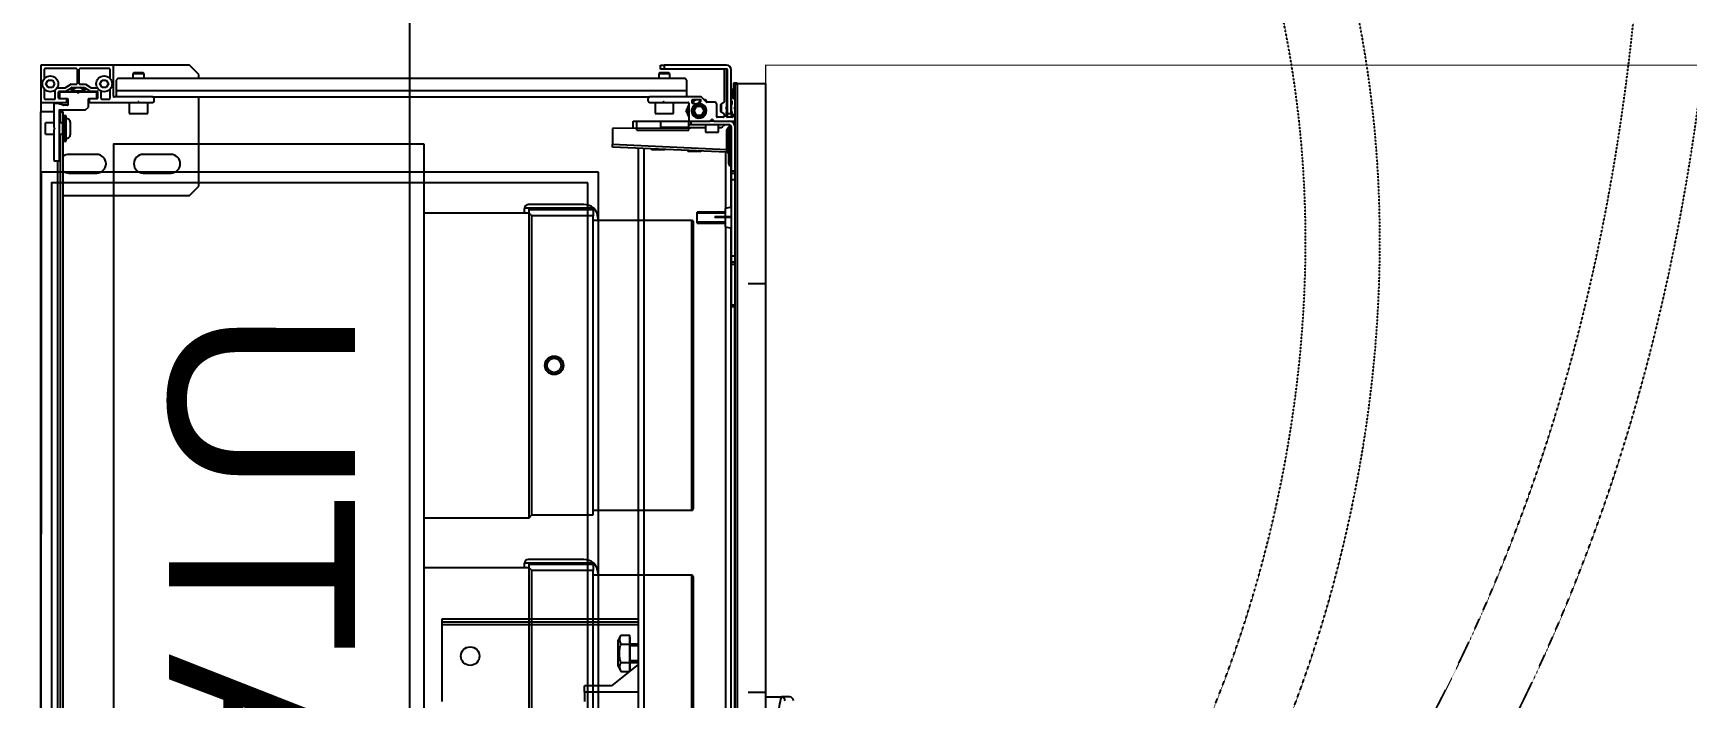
# Model space of a CAD drawing. Extents: x -2795338 to 3769695, y -3516596 to 3048438.
# Drawn here: x 483602 to 484492, y -339682 to -339324 of the extents above; entities that cross this region are included whole.
import ezdxf
from ezdxf import colors
from ezdxf.entities.mleader import LeaderData, LeaderLine
from ezdxf.math import Vec2, Vec3

# ---------------------------------------------------------------- set-up
doc = ezdxf.new("R2010")
doc.units = 0
doc.linetypes.add('prlm_ef', pattern=[0.165, 0.1, -0.065])
doc.linetypes.add('prlm_gaz', pattern=[36, 24, -3, 0, -3, 0, -3, 0, -3])
doc.layers.add('_GAZELEC-BOITE INCORPO', color=36, linetype='Continuous', lineweight=18)
doc.layers.add('_GAZELEC-RESERVATION', color=1, linetype='Continuous', lineweight=18)
for name, color, linetype in [('_GAZELEC-EAU CHAUDE', 1, 'Continuous'), ('prlm-CHAUFF', 30, 'Continuous'), ('prlm-EAU-EF', 161, 'Continuous'), ('prlm-GAZ', 20, 'Continuous'), ('prlm-MOD', 64, 'Continuous')]:
    doc.layers.add(name, color=color, linetype=linetype)
doc.layers.add('prlm-xpoly', color=7, linetype='Continuous', plot=False)
doc.styles.add('ISO', font='isocp2.shx')
doc.styles.get("Standard").update_dxf_attribs({"font": 'arial.ttf'})
doc.dimstyles.new('200', dxfattribs={"dimtxt": 200, "dimasz": 25, "dimexe": 50, "dimexo": 50, "dimgap": 20, "dimtad": 1, "dimdec": 0, "dimlfac": 0.1, "dimdsep": 46, "dimtxsty": 'ISO', "dimblk1": 'DOTBLANK', "dimblk2": 'DOTBLANK', "dimsah": 1, "dimcen": 25, "dimclrd": 80, "dimclre": 80, "dimadec": 0, "dimazin": 0, "dimtfac": 1, "dimtdec": 0, "dimtmove": 0, "dimatfit": 3, "dimldrblk": 'DOTBLANK', "dimfxl": 50, "dimtolj": 1, "dimtzin": 0, "dimarcsym": 0})

# ---------------------------------------------------------------- blocks, each defined once
blk = doc.blocks.new('C 90.MTI900_Alu_390')
at = {"layer": 'prlm-MOD', "color": 1, "linetype": 'Continuous'}
for p, q in [((-4.225, 0), (4.225, 0)), ((4.278, 0), (4.225, 0)), ((4.225, -0.07), (4.225, 0)), ((4.472, 0), (4.278, 0)), ((4.475, 0), (4.472, 0)), ((4.475, -0.003), (4.475, 0)), ((3.96, -0.073), (3.96, -0.097)), ((4.13, -0.07), (3.963, -0.07)), ((4.105, -0.025), (4.165, -0.025)), ((4.105, -0.025), (4.105, -0.07)), ((4.135, -0.075), (4.13, -0.07)), ((4.14, -0.07), (4.135, -0.075)), ((4.267, -0.07), (4.14, -0.07)), ((4.165, -0.07), (4.165, -0.025)), ((4.27, -0.0895), (4.27, -0.073)), ((4.275, -0.003), (4.275, -0.137)), ((4.293, -0.021), (4.293, -0.074)), ((4.3467, -0.018), (4.296, -0.018)), ((4.296, -0.077), (4.3306, -0.077)), ((4.353, -0.0864), (4.353, -0.1286)), ((4.355, -0.0385), (4.375, -0.0269)), ((4.355, -0.0615), (4.355, -0.0385)), ((4.375, -0.0731), (4.355, -0.0615)), ((4.375, -0.0269), (4.395, -0.0385)), ((4.395, -0.0615), (4.375, -0.0731)), ((4.395, -0.0385), (4.395, -0.0615)), ((4.454, -0.018), (4.4033, -0.018)), ((4.457, -0.191), (4.457, -0.021)), ((4.475, -0.387), (4.475, -0.003)), ((-4.105, -0.105), (4.105, -0.105)), ((-4.1, -0.12), (4.1, -0.12)), ((-3.96, -0.09), (3.96, -0.09)), ((3.775, -0.12), (3.775, -0.8)), ((3.895, -0.15), (3.895, -0.3)), ((3.963, -0.1), (4.229, -0.1)), ((3.995, -0.3), (3.995, -0.15)), ((4.067, -0.12), (4.067, -0.125)), ((4.067, -0.125), (4.203, -0.125)), ((4.067, -0.125), (4.067, -0.135)), ((4.067, -0.135), (4.203, -0.135)), ((4.105, -0.115), (4.095, -0.125)), ((4.1025, -0.158), (4.1675, -0.158)), ((4.105, -0.1), (4.105, -0.115)), ((4.165, -0.115), (4.105, -0.115)), ((4.165, -0.115), (4.165, -0.1)), ((4.165, -0.105), (4.225, -0.105)), ((4.175, -0.125), (4.165, -0.115)), ((4.17, -0.12), (4.225, -0.12)), ((4.203, -0.125), (4.203, -0.12)), ((4.203, -0.135), (4.203, -0.125)), ((4.225, -0.105), (4.225, -0.1)), ((4.225, -0.105), (4.225, -0.12)), ((4.235, -0.1), (4.235, -0.24)), ((4.26, -0.142), (4.26, -0.1205)), ((4.2602, -0.1195), (4.2698, -0.0905)), ((4.292, -0.145), (4.263, -0.145)), ((4.278, -0.14), (4.292, -0.14)), ((4.295, -0.137), (4.295, -0.098)), ((4.295, -0.137), (4.295, -0.142)), ((4.298, -0.095), (4.332, -0.095)), ((4.327, -0.1), (4.298, -0.1)), ((4.33, -0.195), (4.33, -0.103)), ((4.3377, -0.16), (4.33, -0.16)), ((4.33, -0.1677), (4.3421, -0.1677)), ((4.335, -0.098), (4.335, -0.1341)), ((4.3355, -0.1358), (4.3545, -0.1642)), ((4.3377, -0.16), (4.3377, -0.24)), ((4.355, -0.19), (4.3377, -0.16)), ((4.3535, -0.1303), (4.3725, -0.1588)), ((4.355, -0.1659), (4.355, -0.2341)), ((4.373, -0.1605), (4.373, -0.191)), ((4.235, -0.24), (4.25, -0.255)), ((4.25, -0.255), (4.292, -0.255)), ((4.275, -0.263), (4.275, -0.52)), ((4.292, -0.26), (4.278, -0.26)), ((4.295, -0.258), (4.295, -0.263)), ((4.295, -0.302), (4.295, -0.263)), ((4.33, -0.195), (4.325, -0.2)), ((4.325, -0.2), (4.33, -0.205)), ((4.33, -0.297), (4.33, -0.205)), ((4.33, -0.2323), (4.3421, -0.2323)), ((4.33, -0.24), (4.3377, -0.24)), ((4.3545, -0.2358), (4.335, -0.265)), ((4.335, -0.265), (4.335, -0.302)), ((4.3377, -0.24), (4.355, -0.21)), ((4.373, -0.2404), (4.3535, -0.2697)), ((4.373, -0.209), (4.373, -0.2404)), ((4.454, -0.194), (4.376, -0.194)), ((4.376, -0.206), (4.454, -0.206)), ((4.457, -0.369), (4.457, -0.209)), ((4.293, -0.326), (4.293, -0.369)), ((4.328, -0.323), (4.296, -0.323)), ((4.298, -0.3), (4.327, -0.3)), ((4.332, -0.305), (4.298, -0.305)), ((4.353, -0.2714), (4.353, -0.3036)), ((4.355, -0.3285), (4.375, -0.3169)), ((4.355, -0.3515), (4.355, -0.3285)), ((4.375, -0.3631), (4.355, -0.3515)), ((4.375, -0.3169), (4.395, -0.3285)), ((4.395, -0.3515), (4.375, -0.3631)), ((4.395, -0.3285), (4.395, -0.3515)), ((4.296, -0.372), (4.3467, -0.372)), ((4.305, -0.6), (4.305, -0.393)), ((4.34, -0.405), (4.305, -0.405)), ((4.308, -0.39), (4.472, -0.39)), ((4.34, -0.405), (4.34, -3.475)), ((4.395, -0.405), (4.34, -0.405)), ((4.405, -0.415), (4.395, -0.405)), ((4.4033, -0.372), (4.454, -0.372)), ((4.405, -0.415), (4.405, -3.465)), ((4.475, -0.8), (4.475, -0.387)), ((4.215, -0.475), (4.215, -0.575)), ((4.275, -0.475), (4.215, -0.475)), ((4.275, -0.52), (4.2779, -0.5229)), ((4.275, -0.52), (4.275, -0.53)), ((4.2779, -0.5271), (4.275, -0.53)), ((4.275, -0.53), (4.275, -0.6)), ((4.43, -0.495), (4.405, -0.495)), ((4.43, -0.495), (4.43, -0.555)), ((4.435, -0.5), (4.43, -0.495)), ((4.435, -0.55), (4.435, -0.5)), ((3.895, -0.55), (3.895, -0.7)), ((3.995, -0.7), (3.995, -0.55)), ((4.215, -0.575), (4.275, -0.575)), ((4.285, -0.61), (4.295, -0.61)), ((4.305, -0.6), (4.305, -3.277)), ((4.405, -0.555), (4.43, -0.555)), ((4.43, -0.555), (4.435, -0.55)), ((3.775, -0.8), (3.825, -0.85)), ((4.425, -0.85), (4.475, -0.8)), ((3.825, -0.85), (4.305, -0.85)), ((4.405, -0.85), (4.425, -0.85)), ((1.05, -2.16), (1.465, -2.16)), ((1.465, -2.16), (1.48, -2.16)), ((1.465, -2.16), (1.465, -3.215)), ((1.48, -2.16), (1.48, -3.215)), ((1.48, -2.16), (1.495, -2.16)), ((1.495, -2.16), (1.495, -3.215)), ((1.1, -2.925), (1.05, -2.925)), ((1.1, -3.215), (1.1, -2.925)), ((1.1, -2.925), (1.1342, -2.925)), ((1.1342, -3.0705), (1.1342, -2.925)), ((1.2504, -3.215), (1.1342, -3.0705)), ((1.24, -3.106), (1.2119, -3.1204)), ((1.24, -3.106), (1.38, -3.106)), ((1.4081, -3.1204), (1.38, -3.106)), ((4.0071, -3.6913), (4.035, -3.077)), ((4.05, -3.077), (4.0221, -3.692)), ((4.035, -3.077), (4.05, -3.077)), ((4.1351, -3.077), (4.05, -3.077)), ((4.136, -3.497), (4.1351, -3.077)), ((1.2119, -3.1204), (1.2119, -3.1671)), ((1.2142, -3.17), (1.2364, -3.17)), ((1.225, -3.17), (1.225, -3.172)), ((1.225, -3.172), (1.395, -3.172)), ((1.2364, -3.17), (1.2609, -3.17)), ((1.26, -3.172), (1.26, -3.215)), ((1.2609, -3.1204), (1.2609, -3.17)), ((1.2609, -3.17), (1.31, -3.17)), ((1.2692, -3.215), (1.2692, -3.172)), ((1.31, -3.17), (1.3591, -3.17)), ((1.3508, -3.215), (1.3508, -3.172)), ((1.3591, -3.1204), (1.3591, -3.17)), ((1.3591, -3.17), (1.3836, -3.17)), ((1.36, -3.215), (1.36, -3.172)), ((1.3836, -3.17), (1.4081, -3.17)), ((1.395, -3.172), (1.395, -3.17)), ((1.4081, -3.1204), (1.4081, -3.17)), ((4.1353, -3.187), (4.175, -3.187)), ((4.175, -3.187), (4.175, -3.207)), ((4.0287, -3.215), (-0.1325, -3.215)), ((4.0274, -3.245), (-0.1325, -3.245)), ((4.0173, -3.3556), (4.0205, -3.2854)), ((4.0255, -3.2857), (4.0205, -3.2854)), ((4.125, -3.207), (4.125, -3.487)), ((4.125, -3.207), (4.175, -3.207)), ((4.175, -3.207), (4.175, -3.337)), ((4.275, -3.277), (4.275, -3.3458)), ((4.295, -3.267), (4.285, -3.267)), ((4.305, -3.5528), (4.305, -3.277)), ((4.0173, -3.3556), (4.0223, -3.3558)), ((4.14, -3.337), (4.175, -3.337)), ((4.14, -3.487), (4.14, -3.337)), ((4.175, -3.337), (4.175, -3.487)), ((4.215, -3.305), (4.215, -3.405)), ((4.275, -3.305), (4.215, -3.305)), ((4.275, -3.3458), (4.275, -3.3582)), ((4.275, -3.3582), (4.275, -3.484)), ((4.2759, -3.3479), (4.2779, -3.3499)), ((4.2779, -3.3541), (4.2759, -3.3561)), ((4.43, -3.325), (4.405, -3.325)), ((4.43, -3.325), (4.43, -3.385)), ((4.435, -3.33), (4.43, -3.325)), ((4.43, -3.385), (4.435, -3.38)), ((4.435, -3.38), (4.435, -3.33)), ((4.455, -3.355), (4.455, -3.335)), ((4.455, -3.335), (4.475, -3.335)), ((4.455, -3.69), (4.455, -3.355)), ((4.475, -3.355), (4.455, -3.355)), ((4.475, -3.335), (4.475, -3.355)), ((4.475, -3.69), (4.475, -3.355)), ((4.215, -3.405), (4.275, -3.405)), ((4.395, -3.475), (4.405, -3.465)), ((4.405, -3.385), (4.43, -3.385)), ((3.625, -3.532), (3.685, -3.532)), ((3.625, -3.532), (3.625, -3.682)), ((3.6311, -3.682), (3.6311, -3.532)), ((3.6789, -3.682), (3.6789, -3.532)), ((3.685, -3.682), (3.685, -3.532)), ((4.0084, -3.5518), (4.0116, -3.4816)), ((4.0084, -3.5518), (4.0134, -3.552)), ((4.0166, -3.4819), (4.0116, -3.4816)), ((4.125, -3.487), (4.14, -3.487)), ((4.14, -3.4972), (4.136, -3.497)), ((4.14, -3.487), (4.155, -3.487)), ((4.14, -3.487), (4.14, -3.577)), ((4.155, -3.487), (4.175, -3.487)), ((4.155, -3.497), (4.155, -3.487)), ((4.155, -3.702), (4.155, -3.497)), ((4.175, -3.497), (4.155, -3.497)), ((4.175, -3.487), (4.175, -3.49)), ((4.175, -3.49), (4.175, -3.6008)), ((4.272, -3.487), (4.178, -3.487)), ((4.195, -3.5614), (4.195, -3.5226)), ((4.22, -3.4778), (4.23, -3.472)), ((4.23, -3.472), (4.24, -3.4778)), ((4.268, -3.521), (4.2657, -3.521)), ((4.271, -3.507), (4.271, -3.518)), ((4.2729, -3.542), (4.276, -3.542)), ((4.287, -3.504), (4.274, -3.504)), ((4.2769, -3.5821), (4.3041, -3.5549)), ((4.279, -3.545), (4.279, -3.549)), ((4.282, -3.552), (4.287, -3.552)), ((4.2854, -3.504), (4.29, -3.5066)), ((4.29, -3.549), (4.29, -3.507)), ((4.34, -3.475), (4.305, -3.475)), ((4.395, -3.475), (4.34, -3.475)), ((3.655, -3.6411), (3.655, -3.6275)), ((3.66, -3.6275), (3.655, -3.6275)), ((3.655, -3.717), (3.655, -3.6411)), ((3.66, -3.6411), (3.655, -3.6411)), ((3.66, -3.6411), (3.66, -3.6275)), ((3.66, -3.717), (3.66, -3.6411)), ((4.115, -3.577), (4.115, -3.647)), ((4.155, -3.577), (4.115, -3.577)), ((4.115, -3.647), (4.155, -3.647)), ((4.14, -3.647), (4.14, -3.6567)), ((4.175, -3.6232), (4.175, -3.6008)), ((4.175, -3.6232), (4.175, -3.734)), ((4.1759, -3.6029), (4.1829, -3.6099)), ((4.1829, -3.6141), (4.1759, -3.6211)), ((4.195, -3.674), (4.195, -3.64)), ((4.198, -3.637), (4.266, -3.637)), ((4.276, -3.627), (4.276, -3.5842)), ((4.2906, -3.577), (4.2806, -3.5828)), ((4.2906, -3.5684), (4.2906, -3.577)), ((-4.375, -3.737), (4.375, -3.737)), ((-0.1667, -3.735), (3.175, -3.735)), ((-0.16, -3.715), (3.5984, -3.715)), ((3.6044, -3.685), (-0.15, -3.685)), ((3.175, -3.717), (3.185, -3.717)), ((3.175, -3.737), (3.175, -3.717)), ((3.185, -3.717), (3.4033, -3.717)), ((3.185, -3.717), (3.185, -3.737)), ((3.4033, -3.737), (3.4033, -3.717)), ((3.4033, -3.717), (3.4168, -3.717)), ((3.4168, -3.717), (3.45, -3.717)), ((3.4168, -3.717), (3.4168, -3.737)), ((3.45, -3.717), (3.86, -3.717)), ((3.45, -3.717), (3.45, -3.737)), ((3.605, -3.682), (3.598, -3.717)), ((3.655, -3.682), (3.605, -3.682)), ((3.705, -3.682), (3.66, -3.682)), ((3.712, -3.717), (3.705, -3.682)), ((4.0074, -3.685), (3.7056, -3.685)), ((3.7116, -3.715), (3.935, -3.715)), ((3.86, -3.717), (3.8932, -3.717)), ((3.86, -3.717), (3.86, -3.737)), ((3.8932, -3.717), (3.9067, -3.717)), ((3.8932, -3.737), (3.8932, -3.717)), ((3.9067, -3.717), (4.14, -3.717)), ((3.9067, -3.717), (3.9067, -3.737)), ((3.935, -3.717), (3.935, -3.712)), ((3.965, -3.712), (3.935, -3.712)), ((3.945, -3.702), (3.965, -3.702)), ((3.965, -3.702), (4.105, -3.702)), ((3.965, -3.712), (3.965, -3.702)), ((3.965, -3.712), (3.965, -3.717)), ((4.105, -3.712), (3.965, -3.712)), ((4.007, -3.6925), (4.0071, -3.6913)), ((4.0071, -3.6913), (4.0221, -3.692)), ((4.0221, -3.692), (4.022, -3.6925)), ((4.0221, -3.692), (4.125, -3.692)), ((4.105, -3.702), (4.125, -3.702)), ((4.105, -3.712), (4.105, -3.702)), ((4.105, -3.717), (4.105, -3.712)), ((4.135, -3.712), (4.105, -3.712)), ((4.125, -3.692), (4.125, -3.702)), ((4.135, -3.712), (4.135, -3.717)), ((4.165, -3.7265), (4.165, -3.737)), ((4.175, -3.734), (4.175, -3.737)), ((4.195, -3.722), (4.195, -3.693)), ((4.195, -3.695), (4.215, -3.695)), ((4.215, -3.715), (4.195, -3.715)), ((4.2109, -3.677), (4.198, -3.677)), ((4.198, -3.69), (4.2252, -3.69)), ((4.198, -3.725), (4.212, -3.725)), ((4.2221, -3.6633), (4.2134, -3.6757)), ((4.215, -3.695), (4.45, -3.695)), ((4.215, -3.695), (4.215, -3.715)), ((4.215, -3.715), (4.45, -3.715)), ((4.215, -3.72), (4.2251, -3.72)), ((4.215, -3.722), (4.215, -3.72)), ((4.2249, -3.7161), (4.221, -3.72)), ((4.2654, -3.662), (4.2246, -3.662)), ((4.2287, -3.7161), (4.2249, -3.7161)), ((4.227, -3.657), (4.225, -3.659)), ((4.265, -3.659), (4.225, -3.659)), ((4.225, -3.659), (4.225, -3.662)), ((4.225, -3.69), (4.225, -3.695)), ((4.263, -3.657), (4.227, -3.657)), ((4.228, -3.692), (4.2367, -3.692)), ((4.2293, -3.657), (4.2293, -3.662)), ((4.2293, -3.69), (4.2293, -3.695)), ((4.2595, -3.715), (4.231, -3.715)), ((4.2429, -3.7321), (4.2379, -3.737)), ((4.2429, -3.6871), (4.2388, -3.6911)), ((4.2486, -3.7335), (4.2414, -3.7335)), ((4.2512, -3.6911), (4.2471, -3.6871)), ((4.2521, -3.737), (4.2471, -3.7321)), ((4.2533, -3.692), (4.2625, -3.692)), ((4.2607, -3.657), (4.2607, -3.662)), ((4.2607, -3.69), (4.2607, -3.695)), ((4.2651, -3.7161), (4.2618, -3.7161)), ((4.265, -3.659), (4.263, -3.657)), ((4.265, -3.662), (4.265, -3.659)), ((4.265, -3.695), (4.265, -3.69)), ((4.269, -3.72), (4.2651, -3.7161)), ((4.2827, -3.69), (4.2653, -3.69)), ((4.2654, -3.72), (4.2826, -3.72)), ((4.2766, -3.6757), (4.2679, -3.6633)), ((4.452, -3.677), (4.2791, -3.677)), ((4.2855, -3.692), (4.445, -3.692)), ((4.342, -3.715), (4.2885, -3.715)), ((4.295, -3.734), (4.295, -3.73)), ((4.298, -3.727), (4.342, -3.727)), ((4.378, -3.727), (4.298, -3.727)), ((4.298, -3.727), (4.298, -3.737)), ((4.345, -3.724), (4.345, -3.718)), ((4.375, -3.737), (4.375, -3.747)), ((4.378, -3.747), (4.378, -3.727)), ((4.455, -3.682), (4.455, -3.68)), ((4.375, -3.747), (-4.375, -3.747)), ((4.375, -3.747), (4.378, -3.747)), ((4.375, -3.792), (4.375, -3.747)), ((4.375, -3.902), (4.375, -3.792)), ((-4.375, -3.902), (4.375, -3.902)), ((1.075, -3.902), (1.075, -3.9853)), ((1.075, -4.03), (1.075, -3.9853))]:
    blk.add_line(p, q, dxfattribs=at)
at = {"layer": 'prlm-MOD', "color": 1, "ltscale": 50}
for points in [[(1.1, -3.8058), (1.1, -3.902)], [(3.3, -3.8058), (3.3, -3.902)]]:
    blk.add_lwpolyline(points, dxfattribs=at)
at = {"layer": 'prlm-MOD', "color": 1, "linetype": 'Continuous'}
for centre, radius in [((4.375, -0.05), 0.0425), ((4.375, -0.34), 0.0425), ((1.295, -2.31), 0.05), ((4.23, -3.542), 0.035), ((4.23, -3.542), 0.03), ((4.23, -3.542), 0.025)]:
    blk.add_circle(centre, radius, dxfattribs=at)
for centre, radius, start, end in [((4.278, -0.003), 0.003, 90, 180), ((4.472, -0.003), 0.003, 0, 90), ((3.963, -0.073), 0.003, 90, 180), ((4.267, -0.073), 0.003, 0, 90), ((4.296, -0.021), 0.003, 90, 180), ((4.296, -0.074), 0.003, 180, 270), ((4.3306, -0.067), 0.01, 270, 326.3475), ((4.3467, -0.021), 0.003, 84.51824, 90), ((4.4033, -0.021), 0.003, 90, 95.48179), ((4.454, -0.021), 0.003, 0, 90), ((3.945, -0.15), 0.05, 143.1301, 180), ((3.963, -0.097), 0.003, 180, 270), ((3.945, -0.15), 0.05, 0, 36.8699), ((4.1025, -0.138), 0.02, 171.37307, 270), ((4.1025, -0.133), 0.02, 185.73917, 187.18076), ((4.1675, -0.138), 0.02, 270, 8.62693), ((4.1675, -0.133), 0.02, 352.81924, 354.26083), ((4.232, -0.1), 0.003, 0, 180), ((4.263, -0.1205), 0.003, 161.56505, 180), ((4.263, -0.142), 0.003, 180, 270), ((4.267, -0.0895), 0.003, 341.56505, 0), ((4.278, -0.137), 0.003, 180, 270), ((4.292, -0.137), 0.003, 270, 0), ((4.292, -0.142), 0.003, 270, 0), ((4.298, -0.098), 0.003, 90, 180), ((4.298, -0.103), 0.003, 90, 180), ((4.327, -0.103), 0.003, 0, 90), ((4.332, -0.098), 0.003, 0, 90), ((4.338, -0.1341), 0.003, 180, 213.69007), ((4.356, -0.1286), 0.003, 180, 213.69007), ((4.352, -0.1659), 0.003, 0, 33.69007), ((4.37, -0.1605), 0.003, 0, 33.69007), ((4.278, -0.263), 0.003, 90, 180), ((4.292, -0.258), 0.003, 0, 90), ((4.292, -0.263), 0.003, 0, 90), ((4.352, -0.2341), 0.003, 326.30993, 0), ((4.376, -0.191), 0.003, 180, 270), ((4.376, -0.209), 0.003, 90, 180), ((4.454, -0.191), 0.003, 270, 0), ((4.454, -0.209), 0.003, 0, 90), ((3.945, -0.3), 0.05, 180, 0), ((4.296, -0.326), 0.003, 90, 180), ((4.298, -0.297), 0.003, 180, 270), ((4.298, -0.302), 0.003, 180, 270), ((4.327, -0.297), 0.003, 270, 0), ((4.328, -0.333), 0.01, 46.14901, 90), ((4.332, -0.302), 0.003, 270, 0), ((4.356, -0.2714), 0.003, 146.30993, 180), ((4.296, -0.369), 0.003, 180, 270), ((4.308, -0.393), 0.003, 90, 180), ((4.3467, -0.369), 0.003, 270, 275.48176), ((4.4033, -0.369), 0.003, 264.51819, 270), ((4.454, -0.369), 0.003, 270, 0), ((4.472, -0.387), 0.003, 270, 0), ((3.945, -0.55), 0.05, 0, 180), ((4.2758, -0.525), 0.003, 315, 45), ((4.285, -0.6), 0.01, 180, 270), ((4.295, -0.6), 0.01, 270, 0), ((3.945, -0.7), 0.05, 180, 0), ((1.2364, -3.1624), 0.0487, 59.74223, 120.25777), ((1.3836, -3.1624), 0.0487, 59.74223, 120.25777), ((4.285, -3.277), 0.01, 90, 180), ((4.295, -3.277), 0.01, 0, 90), ((4.278, -3.3458), 0.003, 180, 225), ((4.278, -3.3582), 0.003, 135, 180), ((4.2758, -3.352), 0.003, 315, 45), ((4.178, -3.49), 0.003, 90, 180), ((4.23, -3.542), 0.04, 33.92723, 355.99937), ((4.23, -3.542), 0.065, 57.79577, 122.20423), ((4.23, -3.542), 0.06, 66.44354, 113.55646), ((4.2657, -3.518), 0.003, 213.92723, 270), ((4.23, -3.542), 0.04, 0, 33.92723), ((4.268, -3.518), 0.003, 270, 0), ((4.2729, -3.545), 0.003, 90, 175.99937), ((4.23, -3.542), 0.04, 355.99937, 0), ((4.274, -3.507), 0.003, 90, 180), ((4.272, -3.484), 0.003, 270, 0), ((4.276, -3.545), 0.003, 0, 90), ((4.23, -3.542), 0.06, 0, 39.29648), ((4.282, -3.549), 0.003, 180, 270), ((4.23, -3.542), 0.065, 22.61986, 35.77582), ((4.287, -3.507), 0.003, 0, 90), ((4.287, -3.549), 0.003, 270, 0), ((4.23, -3.542), 0.06, 351.491, 0), ((4.302, -3.5528), 0.003, 315, 0), ((4.178, -3.6008), 0.003, 180, 225), ((4.178, -3.6232), 0.003, 135, 180), ((4.1808, -3.612), 0.003, 315, 45), ((4.198, -3.64), 0.003, 90, 180), ((4.266, -3.627), 0.01, 270, 0), ((4.23, -3.542), 0.065, 315.04746, 333.83802), ((4.279, -3.5842), 0.003, 135, 180), ((3.945, -3.712), 0.01, 90, 180), ((3.997, -3.692), 0.01, 270, 357.39744), ((4.125, -3.712), 0.02, 347.58795, 90), ((4.125, -3.712), 0.01, 0, 90), ((4.16, -3.6567), 0.02, 180, 230.11594), ((4.14, -3.702), 0.035, 270, 0), ((4.14, -3.702), 0.015, 270, 0), ((4.1151, -3.7104), 0.05, 37.08606, 50.11594), ((4.178, -3.734), 0.003, 180, 270), ((4.198, -3.674), 0.003, 180, 270), ((4.198, -3.693), 0.003, 90, 180), ((4.198, -3.722), 0.003, 180, 270), ((4.2109, -3.674), 0.003, 270, 325.00798), ((4.212, -3.722), 0.003, 270, 0), ((4.2246, -3.665), 0.003, 90, 145.00798), ((4.215, -3.715), 0.01, 353.93882, 0), ((4.2251, -3.717), 0.003, 270, 350.40593), ((4.2252, -3.693), 0.003, 19.47122, 90), ((4.231, -3.718), 0.003, 90, 170.40593), ((4.2367, -3.689), 0.003, 270, 315), ((4.245, -3.6892), 0.003, 45, 135), ((4.245, -3.7342), 0.003, 45, 135), ((4.2533, -3.689), 0.003, 225, 270), ((4.2595, -3.718), 0.003, 9.59407, 90), ((4.2653, -3.693), 0.003, 90, 160.52878), ((4.2654, -3.717), 0.003, 189.59407, 270), ((4.275, -3.715), 0.01, 180, 186.06118), ((4.2654, -3.665), 0.003, 34.99202, 90), ((4.2791, -3.674), 0.003, 214.99202, 270), ((4.2826, -3.717), 0.003, 270, 350.40593), ((4.2827, -3.693), 0.003, 19.47122, 90), ((4.2885, -3.718), 0.003, 90, 170.40593), ((4.292, -3.734), 0.003, 270, 0), ((4.298, -3.73), 0.003, 90, 180), ((4.342, -3.718), 0.003, 0, 90), ((4.342, -3.724), 0.003, 270, 0), ((4.445, -3.682), 0.01, 270, 0), ((4.45, -3.69), 0.025, 270, 0), ((4.45, -3.69), 0.005, 270, 0), ((4.452, -3.68), 0.003, 0, 90), ((0.9987, -4.1937), 0.2219, 69.89148, 96.1295), ((1.055, -4.03), 0.02, 270, 0)]:
    blk.add_arc(centre, radius, start, end, dxfattribs=at)
for centre, major_axis, ratio, start_param, end_param in [((3.997, -3.692), (-0.025, 0), 0.4, 1.570796, 3.096169), ((4.022, -3.6931), (-0.015, 0.0007), 0.045361, -1.568734, 0), ((1.055, -3.9853), (-0.02, 0), 0.989815, 1.570796, 3.141593)]:
    blk.add_ellipse(centre, major_axis=major_axis, ratio=ratio, start_param=start_param, end_param=end_param, dxfattribs=at)
blk.add_open_spline([(1.2609, -3.1204), (1.269, -3.1183), (1.2772, -3.1166), (1.2935, -3.1143), (1.3017, -3.1137), (1.3141, -3.1137), (1.3182, -3.1138), (1.3265, -3.1144), (1.3306, -3.1149), (1.343, -3.1166), (1.3511, -3.1183), (1.3591, -3.1204)], degree=3, knots=[0, 0, 0, 0, 0.25, 0.25, 0.5, 0.5, 0.625, 0.625, 0.75, 0.75, 1, 1, 1, 1], dxfattribs=at)
blk = doc.blocks.new('xi.uta-yzen-g')
at = {"layer": 'prlm-CHAUFF', "ltscale": 50}
for p, q in [((-36.4, 35.02), (-20.8, 35.02)), ((-36.4, 35.02), (-36.4, 29.72)), ((-20.9, 35.12), (-36.3, 35.12)), ((-20.8, 29.72), (-20.8, 35.02)), ((-17.3, 35.02), (-1.7, 35.02)), ((-17.3, 35.02), (-17.3, 29.72)), ((-1.8, 35.12), (-17.2, 35.12)), ((-37.056, 29.72), (-36.65, 29.72)), ((-37.056, 29.72), (-37.056, 26.02)), ((-37, 29.72), (-37, 26.27)), ((-36.98, 29.72), (-36.98, 26.27)), ((-20.55, 29.72), (-36.65, 29.72)), ((-36.65, 29.72), (-36.65, 26.42)), ((-36.55, 29.97), (-36.4, 29.97)), ((-20.55, 26.42), (-20.55, 29.72)), ((-17.956, 29.72), (-17.55, 29.72)), ((-17.956, 29.72), (-17.956, 26.02)), ((-17.9, 29.72), (-17.9, 26.27)), ((-17.88, 29.72), (-17.88, 26.27)), ((-1.45, 29.72), (-17.55, 29.72)), ((-17.55, 29.72), (-17.55, 26.42)), ((-17.45, 29.97), (-17.3, 29.97)), ((-37.25, 29.216), (-37.25, 26.22)), ((-18.15, 29.216), (-18.15, 26.22)), ((-37, 28.42), (-36.98, 28.42)), ((-36.98, 28.07), (-37, 28.07)), ((-37, 27.693), (-36.98, 27.693)), ((-17.9, 28.42), (-17.88, 28.42)), ((-17.88, 28.07), (-17.9, 28.07)), ((-17.9, 27.693), (-17.88, 27.693)), ((-36.98, 27.343), (-37, 27.343)), ((-37, 27.293), (-36.98, 27.293)), ((-36.98, 27.193), (-37, 27.193)), ((-17.88, 27.343), (-17.9, 27.343)), ((-17.9, 27.293), (-17.88, 27.293)), ((-17.88, 27.193), (-17.9, 27.193)), ((-36.8, 26.02), (-37.05, 26.02)), ((-36.98, 26.27), (-37, 26.27)), ((-36.8, 26.27), (-36.98, 26.27)), ((-36.65, 26.42), (-36.8, 26.27)), ((-20.4, 26.27), (-36.8, 26.27)), ((-36.8, 26.27), (-36.8, 20.62)), ((-20.55, 26.42), (-36.65, 26.42)), ((-20.4, 26.27), (-20.55, 26.42)), ((-20.4, 20.62), (-20.4, 26.27)), ((-17.7, 26.02), (-17.95, 26.02)), ((-17.88, 26.27), (-17.9, 26.27)), ((-17.7, 26.27), (-17.88, 26.27)), ((-17.55, 26.42), (-17.7, 26.27)), ((-1.3, 26.27), (-17.7, 26.27)), ((-17.7, 26.27), (-17.7, 20.62)), ((-1.45, 26.42), (-17.55, 26.42))]:
    blk.add_line(p, q, dxfattribs=at)
for points in [[(-39, 30), (-39, 0), (0, 0), (0, 30)], [(-38.429, 29.429), (-38.429, 0.571), (-0.571, 0.571), (-0.571, 29.429)], [(-40.5, 20.62), (-40.5, 3.9), (40.5, 3.9), (40.5, 20.62)]]:
    blk.add_lwpolyline(points, close=True, dxfattribs=at)
for radius in [0.5, 0.48, 0.38]:
    blk.add_circle((-28.6, 27.62), radius, dxfattribs=at)
for centre, radius, start, end in [((-36.3, 35.02), 0.1, 90, 180), ((-20.9, 35.02), 0.1, 0, 90), ((-17.2, 35.02), 0.1, 90, 180), ((-36.475, 29.24), 0.776, 138.52479, 181.76751), ((-36.55, 29.27), 0.7, 90, 136.27309), ((-17.375, 29.24), 0.776, 138.52479, 181.76751), ((-17.45, 29.27), 0.7, 90, 136.27309), ((-37.05, 26.22), 0.2, 180, 268.32391), ((-37.05, 26.22), 0.2, 268.32391, 270), ((-17.95, 26.22), 0.2, 180, 268.32391), ((-17.95, 26.22), 0.2, 268.32391, 270)]:
    blk.add_arc(centre, radius, start, end, dxfattribs=at)
for centre, major_axis, ratio, start_param, end_param in [((-36.55, 28.959), (-0.45, 0), 0.974723, 5.983927, 6.283185), ((-36.55, 28.603), (-0.45, 0), 0.974723, 5.983927, 6.283185), ((-35.75, 28.603), (-1.25, 0), 0.146694, 0, 0.179125), ((-17.45, 28.959), (-0.45, 0), 0.974723, 5.983927, 6.283185), ((-17.45, 28.603), (-0.45, 0), 0.974723, 5.983927, 6.283185), ((-16.65, 28.603), (-1.25, 0), 0.146694, 0, 0.179125)]:
    blk.add_ellipse(centre, major_axis=major_axis, ratio=ratio, start_param=start_param, end_param=end_param, dxfattribs=at)
for points in [[(-36.982, 29.391), (-36.986, 29.379), (-36.989, 29.366), (-36.997, 29.324), (-37, 29.294), (-37, 29.265)], [(-17.882, 29.391), (-17.886, 29.379), (-17.889, 29.366), (-17.897, 29.324), (-17.9, 29.294), (-17.9, 29.265)]]:
    blk.add_open_spline(points, degree=3, knots=[0.8185803, 0.8185803, 0.8185803, 0.8185803, 0.875, 0.875, 1, 1, 1, 1], dxfattribs=at)
at = {"layer": 'prlm-CHAUFF', "ltscale": 50, "insert": (-31.697, 16.894), "char_height": 10, "width": 139.79252, "attachment_point": 1}
blk.add_mtext('UTA', dxfattribs=at)
blk = doc.blocks.new('_DOTBLANK')
at = {"color": 0, "linetype": 'ByBlock'}
blk.add_line((-0.5, 0), (-1, 0), dxfattribs=at)
blk.add_circle((0, 0), 0.5, dxfattribs=at)
blk = doc.blocks.new('*D281')
at = {"layer": '_GAZELEC-BOITE INCORPO', "color": 80, "lineweight": -2, "transparency": 16777216}
for p, q in [((483237.49, -338859.11), (485095.1, -338859.11)), ((485045.1, -338884.11), (485045.1, -340218.25)), ((483231.41, -340243.25), (485095.1, -340243.25))]:
    blk.add_line(p, q, dxfattribs=at)
at = {"layer": '_GAZELEC-BOITE INCORPO', "color": 80, "lineweight": -2, "transparency": 16777216, "xscale": 25, "yscale": 25, "zscale": 25}
for p, rotation in [((485045.1, -338859.11), 90), ((485045.1, -340243.25), 270)]:
    blk.add_blockref('_DOTBLANK', p, dxfattribs=dict(at, rotation=rotation))
at = {"layer": '_GAZELEC-BOITE INCORPO', "color": 0, "transparency": 16777216, "insert": (484925.1, -339551.18), "char_height": 200, "attachment_point": 5, "rotation": 90, "style": 'ISO'}
blk.add_mtext('\\A1;138', dxfattribs=at)
blk = doc.blocks.new('*D282')
at = {"layer": '_GAZELEC-BOITE INCORPO', "color": 80, "lineweight": -2, "transparency": 16777216}
for p, q in [((483081.45, -340036.16), (483081.45, -339145.12)), ((483804.87, -340036.11), (483804.87, -339145.12)), ((483779.87, -339195.12), (483106.45, -339195.12))]:
    blk.add_line(p, q, dxfattribs=at)
at = {"layer": '_GAZELEC-BOITE INCORPO', "color": 80, "lineweight": -2, "transparency": 16777216, "xscale": 25, "yscale": 25, "zscale": 25, "rotation": 180}
blk.add_blockref('_DOTBLANK', (483081.45, -339195.12), dxfattribs=at)
at = {"layer": '_GAZELEC-BOITE INCORPO', "color": 80, "lineweight": -2, "transparency": 16777216, "xscale": 25, "yscale": 25, "zscale": 25}
blk.add_blockref('_DOTBLANK', (483804.87, -339195.12), dxfattribs=at)
at = {"layer": '_GAZELEC-BOITE INCORPO', "color": 0, "transparency": 16777216, "insert": (483443.16, -339075.1), "char_height": 200, "attachment_point": 5, "style": 'ISO'}
blk.add_mtext('\\A1;72', dxfattribs=at)
blk = doc.blocks.new('*D283')
at = {"layer": '_GAZELEC-BOITE INCORPO', "color": 80, "lineweight": -2, "transparency": 16777216}
for p, q in [((483483.58, -337438.05), (485464.94, -337438.05)), ((485414.94, -337463.05), (485414.94, -340218.68)), ((483483.58, -340243.68), (485464.94, -340243.68))]:
    blk.add_line(p, q, dxfattribs=at)
at = {"layer": '_GAZELEC-BOITE INCORPO', "color": 80, "lineweight": -2, "transparency": 16777216, "xscale": 25, "yscale": 25, "zscale": 25}
for p, rotation in [((485414.94, -337438.05), 90), ((485414.94, -340243.68), 270)]:
    blk.add_blockref('_DOTBLANK', p, dxfattribs=dict(at, rotation=rotation))
at = {"layer": '_GAZELEC-BOITE INCORPO', "color": 0, "transparency": 16777216, "insert": (485294.93, -338840.87), "char_height": 200, "attachment_point": 5, "rotation": 90, "style": 'ISO'}
blk.add_mtext('\\A1;281', dxfattribs=at)

msp = doc.modelspace()

# ---------------------------------------------------------------- linework, layer by layer
msp.add_circle((487178.691, -234079.124), 3282516.798)
at = {"layer": '_GAZELEC-EAU CHAUDE', "linetype": 'prlm_ef'}
for points, knots in [([(483764.927, -340096.169), (483793.157, -340096.788), (483821.146, -340097.4), (483876.347, -340097.604), (483903.558, -340097.196), (483956.887, -340094.413), (483983.004, -340092.039), (484020.951, -340086.38), (484033.303, -340084.169), (484054.939, -340079.543), (484064.294, -340077.282), (484078.81, -340073.323), (484084.044, -340071.8), (484094.482, -340068.57), (484099.682, -340066.864), (484115.219, -340061.48), (484125.496, -340057.536), (484160.443, -340042.846), (484184.691, -340030.431), (484231.971, -340002.04), (484255.001, -339986.063), (484299.612, -339951.046), (484321.192, -339932.007), (484362.666, -339891.4), (484382.56, -339869.834), (484420.437, -339824.734), (484438.42, -339801.201), (484465.992, -339761.719), (484476.223, -339746.19), (484493.98, -339717.641), (484501.656, -339704.69), (484514.716, -339681.559), (484520.223, -339671.419), (484530.86, -339651.058), (484535.991, -339640.833), (484550.838, -339610.03), (484560.006, -339589.321), (484587.145, -339522.51), (484602.474, -339475.763), (484627.299, -339380.775), (484636.795, -339332.535), (484650.748, -339234.748), (484655.205, -339185.202), (484659.875, -339085.037), (484660.088, -339034.419), (484657.078, -338932.369), (484653.856, -338880.938), (484642.542, -338751.696), (484632.82, -338673.548), (484610.355, -338516.936), (484597.613, -338438.472), (484580.628, -338334.743), (484576.44, -338309.231), (484568.942, -338263.15), (484565.618, -338242.566), (484560.365, -338209.537), (484558.4, -338197.069), (484554.23, -338170.265), (484552.036, -338155.942), (484547.712, -338127.37), (484545.582, -338113.118), (484539.264, -338070.456), (484535.147, -338042.144), (484522.894, -337957.555), (484514.853, -337901.626), (484494.697, -337768.536), (484482.225, -337691.717), (484453.122, -337538.888), (484436.49, -337462.878), (484404.012, -337339.884), (484390.305, -337292.967), (484359.192, -337200.93), (484341.785, -337155.81), (484305.93, -337077.074), (484288.304, -337042.897), (484249.347, -336977.438), (484228.017, -336946.156), (484199.982, -336910.918), (484195.334, -336905.247), (484185.862, -336894.021), (484181.039, -336888.47), (484166.319, -336871.998), (484156.17, -336861.262), (484124.775, -336829.801), (484102.579, -336809.824), (484042.325, -336760.827), (484002.594, -336733.372), (483918.952, -336683.947), (483875.042, -336661.977), (483784.462, -336623.788), (483737.794, -336607.568), (483643.148, -336581.111), (483595.17, -336570.874), (483531.152, -336561.319), (483515.041, -336559.263), (483491.595, -336556.779), (483484.231, -336556.073), (483469.493, -336554.8), (483462.123, -336554.234), (483440.003, -336552.729), (483425.245, -336551.984), (483380.92, -336550.396), (483351.3, -336550.202), (483291.834, -336550.851), (483261.99, -336551.693), (483219.328, -336553.121), (483206.634, -336553.574), (483193.91, -336554.028)], [0, 0, 0, 0, 82.7165112, 82.7165112, 165.4330224, 165.4330224, 248.1495336, 248.1495336, 288.8725034, 288.8725034, 320.5224433, 320.5224433, 338.5771063, 338.5771063, 356.6317694, 356.6317694, 392.7410955, 392.7410955, 480.4605172, 480.4605172, 568.1799389, 568.1799389, 655.8993606, 655.8993606, 743.6187823, 743.6187823, 831.338204, 831.338204, 886.5615314, 886.5615314, 931.554563, 931.554563, 966.3324153, 966.3324153, 1001.1102677, 1001.1102677, 1070.6659723, 1070.6659723, 1223.707178, 1223.707178, 1376.7483837, 1376.7483837, 1529.7895894, 1529.7895894, 1682.8307951, 1682.8307951, 1835.8720008, 1835.8720008, 2065.3906838, 2065.3906838, 2294.9093668, 2294.9093668, 2369.8847105, 2369.8847105, 2430.5656559, 2430.5656559, 2467.4229561, 2467.4229561, 2509.9018794, 2509.9018794, 2552.3808027, 2552.3808027, 2637.3386494, 2637.3386494, 2807.2543427, 2807.2543427, 3044.3065582, 3044.3065582, 3281.3587738, 3281.3587738, 3428.2611721, 3428.2611721, 3575.1635704, 3575.1635704, 3694.2636159, 3694.2636159, 3813.3636614, 3813.3636614, 3836.532286, 3836.532286, 3859.7009106, 3859.7009106, 3906.0381597, 3906.0381597, 3998.7126581, 3998.7126581, 4145.7243472, 4145.7243472, 4292.7360363, 4292.7360363, 4439.7477254, 4439.7477254, 4586.7594145, 4586.7594145, 4636.2355737, 4636.2355737, 4658.9276792, 4658.9276792, 4681.6197847, 4681.6197847, 4727.0039958, 4727.0039958, 4817.7724179, 4817.7724179, 4908.54084, 4908.54084, 4946.8783699, 4946.8783699, 4946.8783699, 4946.8783699]), ([(483771.727, -340038.162), (483794.854, -340037.543), (483817.739, -340036.927), (483862.749, -340034.897), (483884.872, -340033.483), (483928.064, -340029.108), (483949.129, -340026.148), (483985.255, -340018.943), (484000.582, -340015.15), (484019.558, -340009.299), (484023.6, -340007.983), (484030.749, -340005.524), (484033.869, -340004.406), (484040.095, -340002.082), (484043.198, -340000.878), (484052.477, -339997.141), (484058.624, -339994.483), (484076.937, -339986.03), (484088.978, -339979.755), (484120.488, -339961.502), (484139.626, -339948.49), (484176.628, -339919.744), (484194.49, -339904.01), (484228.703, -339870.396), (484245.052, -339852.517), (484270.913, -339821.373), (484280.901, -339808.531), (484298.192, -339784.87), (484305.637, -339774.146), (484319.974, -339752.419), (484326.868, -339741.414), (484346.743, -339708.007), (484358.917, -339685.212), (484389.882, -339620.664), (484406.446, -339577.96), (484425.699, -339516.054), (484430.865, -339497.581), (484444.822, -339441.812), (484452.062, -339404.184), (484462.957, -339328.137), (484466.613, -339289.719), (484470.891, -339212.238), (484471.513, -339173.175), (484469.949, -339073.243), (484466.054, -339012.043), (484454.481, -338889.135), (484446.803, -338827.427), (484435.267, -338743.622), (484432.112, -338721.471), (484426.362, -338681.798), (484423.785, -338664.268), (484419.111, -338632.598), (484417.018, -338618.461), (484412.824, -338590.242), (484410.723, -338576.157), (484404.395, -338533.973), (484400.144, -338505.94), (484387.218, -338422.039), (484378.369, -338366.369), (484366.004, -338292.375), (484362.882, -338273.987), (484353.347, -338218.827), (484346.768, -338182.055), (484337.077, -338130.066), (484334.202, -338114.893), (484329.172, -338088.796), (484327.042, -338077.878), (484322.672, -338055.757), (484320.429, -338044.552), (484315.883, -338022.128), (484313.584, -338010.94), (484306.528, -337977.496), (484301.611, -337955.361), (484289.631, -337906.369), (484282.335, -337879.674), (484265.665, -337827.701), (484256.292, -337802.426), (484240.639, -337767.063), (484235.474, -337756.233), (484225.445, -337736.816), (484220.682, -337728.163), (484212.693, -337714.583), (484209.621, -337709.562), (484203.283, -337699.599), (484200.018, -337694.659), (484189.95, -337679.971), (484182.87, -337670.354), (484160.606, -337642.09), (484144.396, -337624.026), (484109.682, -337589.76), (484091.178, -337573.559), (484052.342, -337543.313), (484032.01, -337529.268), (483989.999, -337503.618), (483968.321, -337492.012), (483924.114, -337471.501), (483901.585, -337462.596), (483871.583, -337452.773), (483864.268, -337450.537), (483849.57, -337446.352), (483842.191, -337444.404), (483819.964, -337438.972), (483805.025, -337435.902), (483762.964, -337428.719), (483735.57, -337425.711), (483680.036, -337422.312), (483651.897, -337421.921), (483594.976, -337423.154), (483566.194, -337424.778), (483508.106, -337429.408), (483478.801, -337432.413), (483419.787, -337439.148), (483390.078, -337442.877), (483359.942, -337446.665), (483359.661, -337446.7), (483359.38, -337446.735)], [0, 0, 0, 0, 67.7725449, 67.7725449, 135.5450897, 135.5450897, 203.3176346, 203.3176346, 255.5129438, 255.5129438, 269.7768675, 269.7768675, 280.9458246, 280.9458246, 292.1147817, 292.1147817, 314.452696, 314.452696, 359.1285246, 359.1285246, 433.2416323, 433.2416323, 507.3547401, 507.3547401, 581.4678478, 581.4678478, 631.1481118, 631.1481118, 671.2527429, 671.2527429, 711.357374, 711.357374, 791.5666362, 791.5666362, 934.1971814, 934.1971814, 994.1345647, 994.1345647, 1114.0093314, 1114.0093314, 1233.884098, 1233.884098, 1353.7588646, 1353.7588646, 1538.670132, 1538.670132, 1723.5813995, 1723.5813995, 1790.0462253, 1790.0462253, 1842.7384613, 1842.7384613, 1885.3524287, 1885.3524287, 1927.9663962, 1927.9663962, 2013.1943312, 2013.1943312, 2183.6502011, 2183.6502011, 2240.0471202, 2240.0471202, 2352.8409582, 2352.8409582, 2399.2866151, 2399.2866151, 2432.65777, 2432.65777, 2466.8489094, 2466.8489094, 2501.0400489, 2501.0400489, 2569.4223277, 2569.4223277, 2654.436526, 2654.436526, 2739.4507244, 2739.4507244, 2777.9386146, 2777.9386146, 2809.8045303, 2809.8045303, 2828.8343412, 2828.8343412, 2847.8641521, 2847.8641521, 2885.9237739, 2885.9237739, 2962.0430175, 2962.0430175, 3038.1622611, 3038.1622611, 3114.2815048, 3114.2815048, 3190.4007484, 3190.4007484, 3266.519992, 3266.519992, 3290.9921522, 3290.9921522, 3315.4643125, 3315.4643125, 3364.4086329, 3364.4086329, 3452.1388622, 3452.1388622, 3539.8690915, 3539.8690915, 3627.5993207, 3627.5993207, 3715.32955, 3715.32955, 3803.0597792, 3803.0597792, 3803.8854879, 3803.8854879, 3803.8854879, 3803.8854879]), ([(483768.025, -339981.603), (483788.601, -339980.894), (483808.943, -339980.191), (483848.843, -339978.104), (483868.4, -339976.719), (483906.392, -339972.636), (483924.825, -339969.936), (483955.935, -339963.554), (483968.921, -339960.272), (483986.658, -339954.719), (483991.788, -339952.978), (483999.835, -339950.014), (484002.804, -339948.869), (484011.626, -339945.302), (484017.441, -339942.732), (484028.938, -339937.215), (484034.62, -339934.269), (484051.463, -339924.881), (484062.422, -339917.891), (484083.765, -339902.529), (484094.148, -339894.158), (484119.818, -339871.185), (484134.666, -339855.684), (484162.639, -339822.028), (484175.763, -339803.875), (484200.078, -339765.397), (484211.267, -339745.074), (484231.521, -339702.77), (484240.585, -339680.789), (484256.421, -339635.699), (484263.193, -339612.589), (484274.297, -339565.777), (484278.629, -339542.075), (484284.73, -339494.619), (484286.498, -339470.866), (484287.116, -339437.479), (484287.063, -339427.647), (484286.481, -339408.097), (484285.952, -339398.371), (484283.666, -339369.379), (484281.21, -339350.294), (484271.313, -339294.906), (484261.351, -339259.539), (484235.195, -339192.64), (484219.002, -339161.111), (484193.306, -339121.887), (484186.251, -339111.966), (484173.057, -339094.865), (484167.047, -339087.555), (484156.487, -339075.503), (484152.038, -339070.647), (484143.744, -339061.992), (484139.927, -339058.155), (484132.148, -339050.617), (484128.188, -339046.918), (484116.104, -339036.026), (484107.772, -339029.039), (484081.064, -339008.138), (484061.781, -338995.126), (484021.155, -338971.258), (483999.812, -338960.404), (483955.394, -338940.697), (483932.319, -338931.845), (483884.803, -338915.982), (483860.362, -338908.97), (483797.372, -338893.357), (483758.17, -338885.862), (483678.853, -338874.046), (483638.738, -338869.725), (483583.378, -338865.408), (483567.937, -338864.383), (483537.207, -338862.653), (483521.913, -338861.95), (483476.218, -338860.275), (483446.002, -338859.739), (483357.044, -338859.489), (483298.795, -338861.059), (483198.062, -338865.082), (483155.515, -338867.188), (483112.84, -338869.301)], [0, 0, 0, 0, 59.6645038, 59.6645038, 119.3290075, 119.3290075, 178.9935113, 178.9935113, 224.1175432, 224.1175432, 242.8766479, 242.8766479, 254.0098072, 254.0098072, 276.2761256, 276.2761256, 298.542444, 298.542444, 343.0750808, 343.0750808, 387.6077176, 387.6077176, 456.6015018, 456.6015018, 525.595286, 525.595286, 594.5890702, 594.5890702, 663.5828544, 663.5828544, 732.5766386, 732.5766386, 801.5704228, 801.5704228, 870.564207, 870.564207, 899.55571, 899.55571, 928.5472129, 928.5472129, 986.5302187, 986.5302187, 1099.796424, 1099.796424, 1213.0626293, 1213.0626293, 1253.0692619, 1253.0692619, 1284.4860762, 1284.4860762, 1306.4953108, 1306.4953108, 1324.6585029, 1324.6585029, 1342.821695, 1342.821695, 1379.1480792, 1379.1480792, 1455.725149, 1455.725149, 1532.3022188, 1532.3022188, 1608.8792885, 1608.8792885, 1685.4563583, 1685.4563583, 1802.3311039, 1802.3311039, 1919.2058495, 1919.2058495, 1964.5514547, 1964.5514547, 2009.89706, 2009.89706, 2100.5882704, 2100.5882704, 2278.454453, 2278.454453, 2408.9065657, 2408.9065657, 2408.9065657, 2408.9065657])]:
    msp.add_open_spline(points, degree=3, knots=knots, dxfattribs=at)
at = {"layer": 'prlm-EAU-EF', "linetype": 'prlm_ef'}
for points in [[(483764.05, -340136.159), (484091.673, -340111.215), (484557.118, -339687.115), (484595.305, -338174.071), (484454.703, -337375.182), (484231.039, -336885.766), (483495.405, -336516.985), (483192.485, -336514.053)], [(483772.799, -340078.148), (484044.531, -340043.063), (484326.454, -339813.95), (484478.789, -339470.162), (484460.159, -338636.765), (484357.538, -338026.28), (484244.831, -337690.518), (483883.036, -337414.497), (483354.392, -337407.047)], [(483769.402, -340021.579), (484020.858, -339984.715), (484326.866, -339420.898), (484173.913, -339035.681), (483565.5, -338824.207), (483110.862, -338829.35)]]:
    msp.add_spline(points, degree=3, dxfattribs=at)
at = {"layer": 'prlm-GAZ', "linetype": 'prlm_gaz', "ltscale": 0.8}
msp.add_spline([(483771.049, -340157.787), (484024.357, -340157.787), (484365.464, -340071.227), (484952.159, -339831.157), (485417.296, -339689.373), (485744.816, -339665.294), (486013.358, -339721.671), (486454.1, -340063.489), (486648.636, -340453.033), (486690.528, -340937.643), (486508.344, -341304.405), (485834.57, -341501.94), (484617.434, -341501.94), (484538.179, -341501.94), (484430.412, -341501.94), (484073.454, -341365.252), (483885.506, -341008.535), (483885.506, -340470.431)], degree=3, dxfattribs=at)
at = {"layer": 'prlm-xpoly', "lineweight": 0}
msp.add_lwpolyline([(485541.6, -339341.301), (483996.352, -339341.204), (483996.352, -340241.204), (485541.602, -340242.047)], close=True, dxfattribs=at)

# ---------------------------------------------------------------- block references
at = {"layer": 'prlm-CHAUFF', "xscale": 10, "yscale": 10, "zscale": 10, "rotation": 269.998243497936}
msp.add_blockref('xi.uta-yzen-g', (483606.352, -339788.708), dxfattribs=at)
at = {"layer": 'prlm-MOD', "xscale": 99.9999999999998, "yscale": 99.9999999999998, "zscale": 99.9999999999998, "rotation": 89.99988466022381}
msp.add_blockref('C 90.MTI900_Alu_390', (483606.351, -339788.708), dxfattribs=at)

# ---------------------------------------------------------------- dimensions: what is measured, and where the dimension line sits
at = {"layer": '_GAZELEC-BOITE INCORPO'}
for base, p1, p2, picture, middle in [((485414.945, -340243.684), (483433.583, -337438.047), (483433.583, -340243.684), '*D283', (485294.925, -338840.865)), ((485045.1, -340243.254), (483187.494, -338859.113), (483181.406, -340243.254), '*D281', (484925.1, -339551.184))]:
    dim = msp.add_linear_dim(base=base, p1=p1, p2=p2, angle=90, dimstyle='200', dxfattribs=at)
    dim.commit()
    dim.dimension.update_dxf_attribs({"geometry": picture, "text_midpoint": middle})
dim = msp.add_linear_dim(base=(483081.447, -339195.118), p1=(483804.874, -340086.115), p2=(483081.447, -340086.16), dimstyle='200', dxfattribs=at)
dim.commit()
dim.dimension.update_dxf_attribs({"geometry": '*D282', "text_midpoint": (483443.161, -339075.098)})

# ---------------------------------------------------------------- leaders
at = {"layer": '_GAZELEC-RESERVATION', "color": 6}
ml = msp.add_multileader_mtext('Standard', dxfattribs=at)
ml.set_content('résa n°88\\P250X400 en dalle haute', color=6)
ml.set_leader_properties()
ml.build(insert=Vec2(0, 0))
ml.multileader.update_dxf_attribs({"has_text_frame": 1, "arrow_head_size": 80, "scale": 20})
ctx = ml.context
ctx.base_point, ctx.scale, ctx.char_height, ctx.arrow_head_size, ctx.landing_gap_size, ctx.plane_origin = Vec3(483985.085, -338772.609), 20, 80, 80, 40, Vec3(477371.617, -337861.849)
notes = []
notes.append((ctx, [(1, (1, 1, 0), (483895.24, -338772.609), (1, 0), 89.845, [(0, [(483372.489, -339660.634)], 0, [])])]))
ctx.mtext.insert, ctx.mtext.width, ctx.mtext.flow_direction = Vec3(484025.085, -338731.927), 1568.85041, 5
for ctx, leaders in notes:
    for number, flags, end, landing, length, lines in leaders:
        leader = LeaderData()
        leader.index, (leader.has_last_leader_line, leader.has_dogleg_vector, leader.attachment_direction) = number, flags
        leader.last_leader_point, leader.dogleg_vector, leader.dogleg_length = Vec3(end), Vec3(landing), length
        for number, points, colour, breaks in lines:
            line = LeaderLine()
            line.index, line.vertices, line.color, line.breaks = number, Vec3.list(points), colors.encode_raw_color(colour), breaks
            leader.lines.append(line)
        ctx.leaders.append(leader)

doc.saveas('drawing.dxf')
